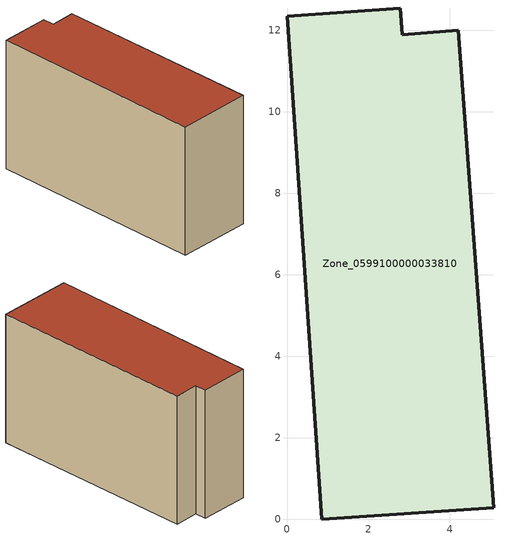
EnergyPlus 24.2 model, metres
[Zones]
Zone_0599100000033810
 floor ground (C_G): 0.85,0 0,12.35 2.78,12.55 2.83,11.89 4.21,12 5.08,0.27 z0
 wall outside (C_F): 2.83,11.89 2.78,12.55 0,12.35 0.85,0 5.08,0.27 4.21,12 2.83,11.89 z0:7.55
 roof outside (C_R): 5.08,0.27 4.21,12 2.83,11.89 2.78,12.55 0,12.35 0.85,0 z7.55
[BUILDING]
Pand.0599100000033810: North Axis=0; Terrain=City; Loads Convergence Tolerance Value=0.04; Temperature Convergence Tolerance Value=0.4; Solar Distribution=FullExterior; Maximum Number of Warmup Days=25; Minimum Number of Warmup Days=1
[Site:Location]
Rotterdam.The.Hague.AP_ZH_NLD Design_Conditions: Latitude=51.96; Longitude=4.45; Time Zone=1; Elevation=-4.5
[SITE:GROUNDTEMPERATURE:BUILDINGSURFACE]
18, 18, 18, 18, 18, 18, 18, 18, 18, 18, 18, 18
[MATERIAL] Thermal Absorptance=0.9; Solar Absorptance=0.7; Visible Absorptance=0.7
Name | Roughness | Thickness | Conductivity | Density | Specific Heat
G.TI.1946 | MediumSmooth | 0.15 | 1 | 540 | 1210
F.TI.1946 | Rough | 0.3 | 0.857143 | 1920 | 840
R.TI.1946 | MediumRough | 0.2 | 0.1 | 1500 | 1000
[CONSTRUCTION]
C_G: G.TI.1946
C_F: F.TI.1946
C_R: R.TI.1946
[ZONE]
Zone_0599100000033810: Type=1; Multiplier=1; Ceiling Height=Autocalculate; Volume=Autocalculate; Floor Area=autocalculate; Part of Total Floor Area=Yes
[ZONEINFILTRATION:DESIGNFLOWRATE]
Infil_Zone_0599100000033810: Zone or ZoneList or Space or SpaceList=Zone_0599100000033810; Schedule=AlwaysOn; Design Flow Rate Calculation Method=Flow/Area; Flow Rate per Floor Area=0.003; Constant Term Coefficient=1; Temperature Term Coefficient=0; Velocity Term Coefficient=0; Velocity Squared Term Coefficient=0
[HVACTEMPLATE:ZONE:IDEALLOADSAIRSYSTEM]
Zone_0599100000033810: Maximum Heating Supply Air Temperature=50; Minimum Cooling Supply Air Temperature=13; Maximum Heating Supply Air Humidity Ratio=0.0156; Minimum Cooling Supply Air Humidity Ratio=0.0077; Heating Limit=NoLimit; Cooling Limit=NoLimit; Dehumidification Control Type=ConstantSensibleHeatRatio; Cooling Sensible Heat Ratio=0.7; Dehumidification Setpoint=60; Humidification Control Type=None; Humidification Setpoint=30; Outdoor Air Method=None; Outdoor Air Flow Rate per Person=0.00944; Outdoor Air Flow Rate per Zone Floor Area=0; Outdoor Air Flow Rate per Zone=0; Demand Controlled Ventilation Type=None; Outdoor Air Economizer Type=NoEconomizer; Heat Recovery Type=None; Sensible Heat Recovery Effectiveness=0.7; Latent Heat Recovery Effectiveness=0.65
[ZONECONTROL:THERMOSTAT]
ThermostatControl_Zone_0599100000033810: Zone or ZoneList=Zone_0599100000033810; Control Type Schedule=DualSetpointControlType; Control 1=Thermostat_Zone_0599100000033810; Temperature Difference Between Cutout And Setpoint=0
[THERMOSTATSETPOINT:DUALSETPOINT]
Thermostat_Zone_0599100000033810: Heating Setpoint Temperature Schedule=HeatingSetpoint_Zone_0599100000033810; Cooling Setpoint Temperature Schedule=CoolingSetpoint_Zone_0599100000033810
[SCHEDULE:COMPACT]
HeatingSetpoint_Zone_0599100000033810: Through: 12/31, For: AllDays, Until: 24:00, 21
CoolingSetpoint_Zone_0599100000033810: Through: 12/31, For: AllDays, Until: 24:00, 24
DualSetpointControlType: Through: 12/31, For: AllDays, Until: 24:00, 4
AlwaysOn: Through: 12/31, For: AllDays, Until: 24:00, 1
